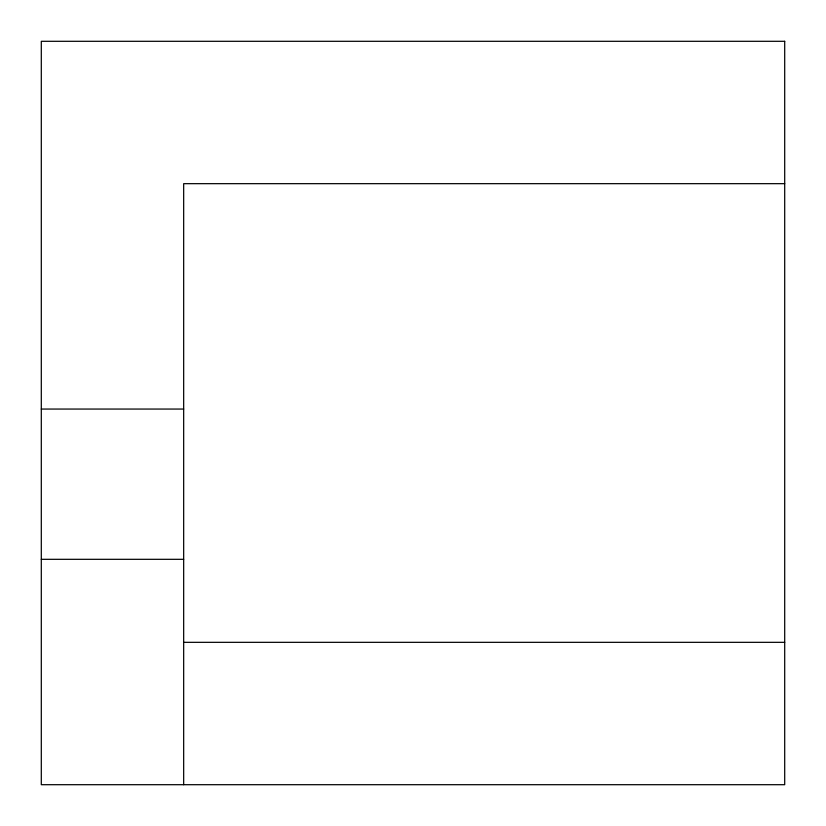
<?xml version="1.0" encoding="UTF-8"?>
<svg xmlns="http://www.w3.org/2000/svg" width="826" height="826" viewBox="0 0 826 826"><rect width="100%" height="100%" fill="white"/><g stroke="black" fill="none" stroke-linecap="round" stroke-linejoin="round"><path stroke-width="1.24" d="M784.7 183.671L183.671 183.671L183.671 784.7M41.3 409.056L183.671 409.056M41.3 559.316L183.671 559.316M183.671 642.329L784.7 642.329M784.7 41.3L41.3 41.3L41.3 784.7L784.7 784.7L784.7 41.3"/></g></svg>
